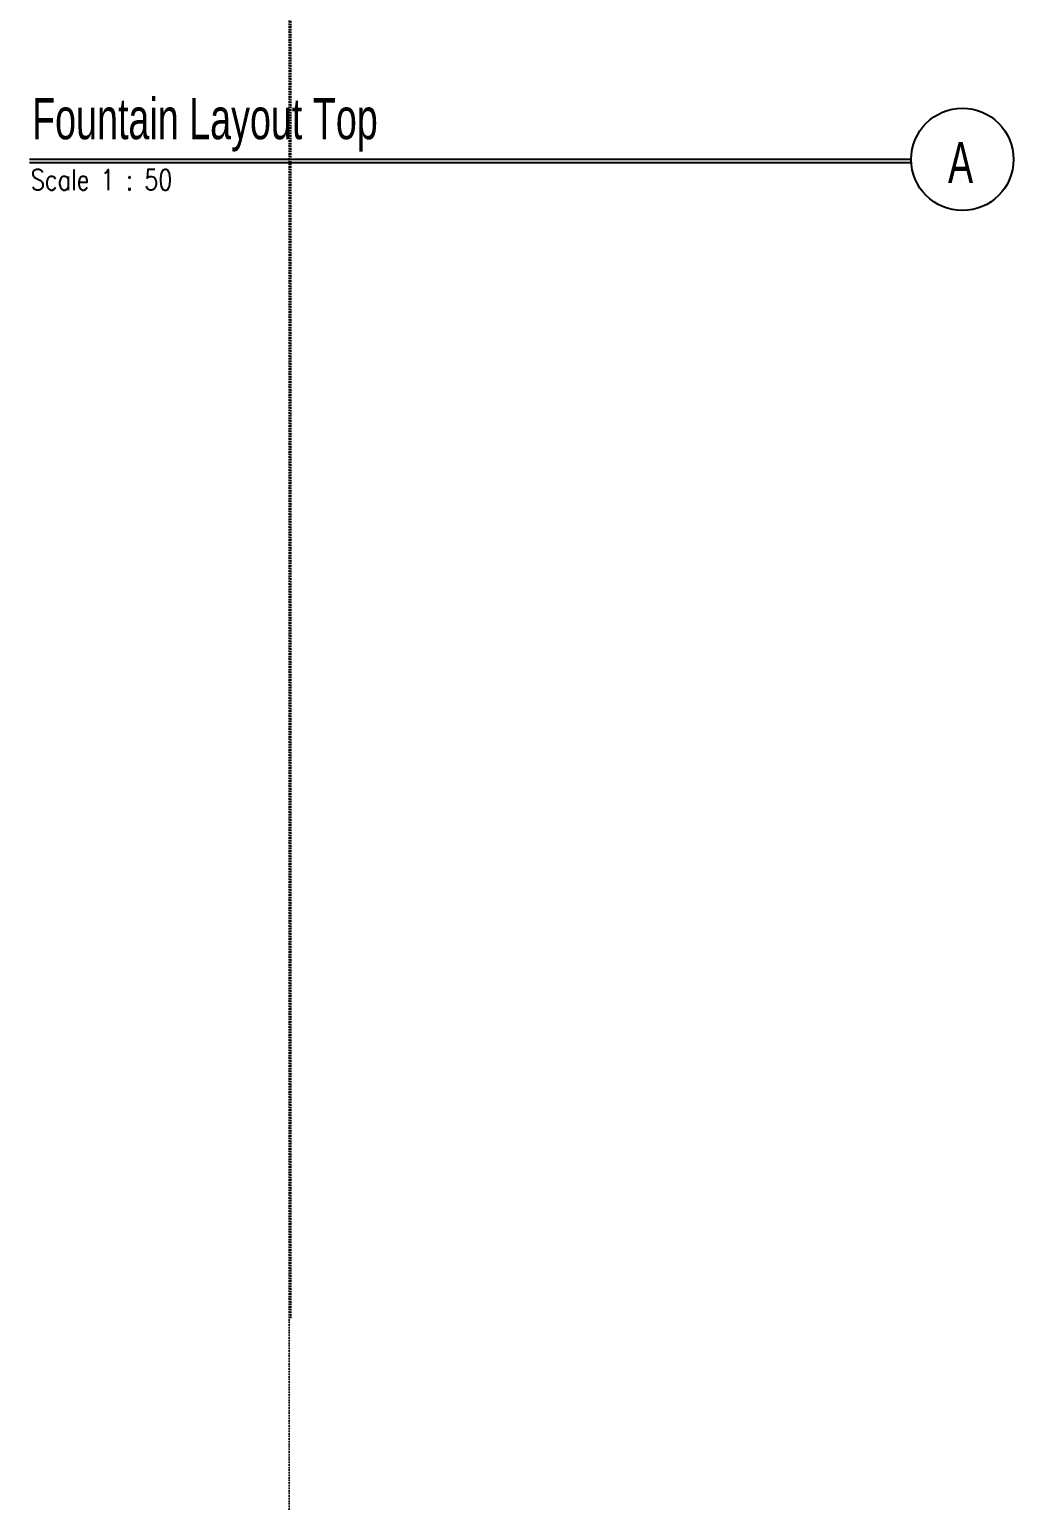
# Model space of a CAD drawing. Header units: millimetres. Extents: x -73920 to 111210, y -48963 to 87920.
# Drawn here: x 26921 to 31707, y 41448 to 48602 of the extents above; entities that cross this region are included whole.
import ezdxf

# ---------------------------------------------------------------- set-up
doc = ezdxf.new("R2010")
doc.units = ezdxf.units.MM
doc.header["$LTSCALE"] = 100
doc.header["$MEASUREMENT"] = 0
doc.linetypes.add('DOT2', pattern=[0.125, 0, -0.125])
doc.layers.add('A-HATCH', color=251, linetype='Continuous')
doc.layers.add('text', color=5, linetype='Continuous')
doc.styles.add('W-100', font='SIMPLEX.SHX', dxfattribs={"width": 0.8, "height": 100})

msp = doc.modelspace()

# ---------------------------------------------------------------- linework, layer by layer
at = {"layer": 'A-HATCH', "color": 1, "linetype": 'DOT2'}
for p, q in [((28192.22002348, 42339.52866915), (28192.22002348, 66089.92482436)), ((28183.14787043, 6001.92580437), (28183.14787043, 55270.30105613))]:
    msp.add_line(p, q, dxfattribs=at)
at = {"layer": 'text', "color": 4}
for p, q in [((31209.34435418, 47970.1794426), (26920.59028351, 47970.1794426)), ((31209.90946163, 47953.41802055), (26920.59028351, 47953.41802055))]:
    msp.add_line(p, q, dxfattribs=at)
msp.add_circle((31458.20376498, 47970.1794426), 248.8594108, dxfattribs=at)

# ---------------------------------------------------------------- texts
at = {"layer": 'text', "color": 4, "attachment_point": 7, "style": 'W-100'}
for s, insert, char_height in [('{\\fArial Narrow|b0|i0|c0|p34;Fountain Layout Top}', (26933.49186279, 48008.23968628), 200.0000274453), ('{\\fArial Narrow|b0|i0|c0|p34;A}', (31388.21701008, 47855.34296555), 200.0000274453), ('{\\Fromans|c0;Scale 1 : 50}', (26927.04107315, 47821.17611673), 100.0000137227)]:
    msp.add_mtext(s, dxfattribs=dict(at, insert=insert, char_height=char_height))

doc.saveas('drawing.dxf')
